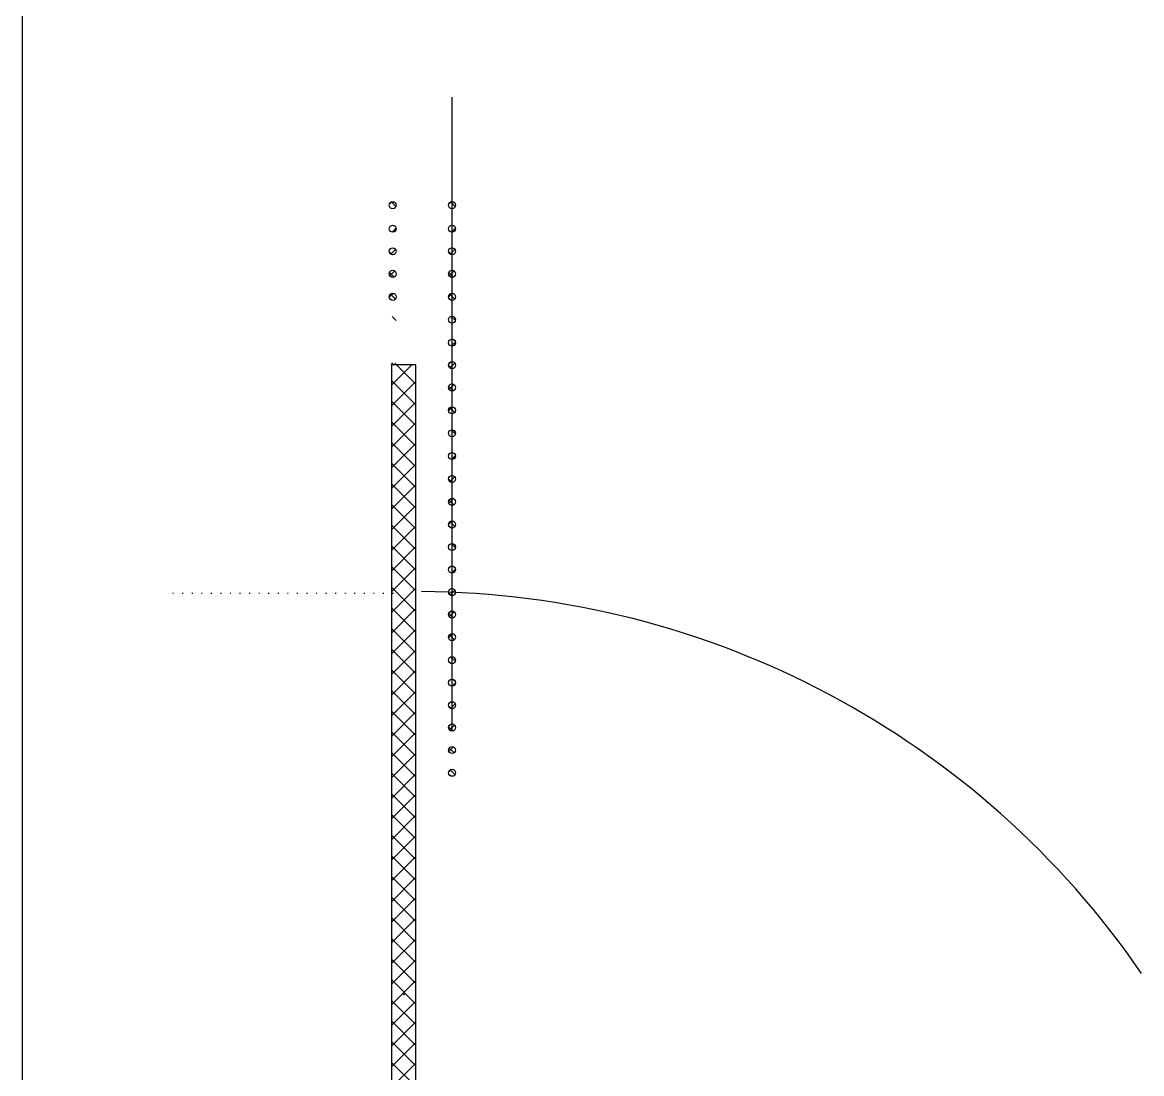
# Model space of a CAD drawing. Extents: x -92740 to -63661, y -15771 to -4391.
# Drawn here: x -79969 to -79846.4, y -6911.3 to -6796.1 of the extents above; entities that cross this region are included whole.
import ezdxf

# ---------------------------------------------------------------- set-up
doc = ezdxf.new("R2010")
doc.units = 0
doc.header["$MEASUREMENT"] = 0
doc.linetypes.add('Dotted', pattern=[1, 0, -1, 0])
doc.layers.add('ROOMNAME', color=1, linetype='Continuous')

msp = doc.modelspace()

# ---------------------------------------------------------------- linework, layer by layer
at = {"layer": 'ROOMNAME', "color": 103, "linetype": 'Continuous', "ltscale": 1.51875}
msp.add_line((-79969.01, -7278.9), (-79969.01, -5818.2), dxfattribs=at)
at = {"layer": 'ROOMNAME', "color": 1, "linetype": 'Continuous', "ltscale": 2.839898}
for p, q in [((-79921.92, -6873.67), (-79921.92, -6804.29)), ((-79928.76, -6815.97), (-79928.58, -6815.78)), ((-79928.58, -6815.78), (-79928.08, -6816.28)), ((-79922.26, -6815.97), (-79922.08, -6815.78)), ((-79922.08, -6815.78), (-79921.58, -6816.28)), ((-79928.49, -6819.09), (-79928.06, -6818.66)), ((-79928.27, -6818.35), (-79928.09, -6818.54)), ((-79921.99, -6819.09), (-79921.56, -6818.66)), ((-79921.77, -6818.35), (-79921.59, -6818.54)), ((-79928.81, -6821.21), (-79928.46, -6821.56)), ((-79928.64, -6821.51), (-79928.11, -6820.97)), ((-79922.31, -6821.21), (-79921.96, -6821.56)), ((-79922.14, -6821.51), (-79921.61, -6820.97)), ((-79928.78, -6823.51), (-79928.28, -6824.01)), ((-79928.75, -6823.87), (-79928.21, -6823.33)), ((-79922.28, -6823.51), (-79921.78, -6824.01)), ((-79922.25, -6823.87), (-79921.71, -6823.33)), ((-79928.81, -6826.2), (-79928.4, -6825.79)), ((-79928.68, -6825.87), (-79928.13, -6826.41)), ((-79922.31, -6826.2), (-79921.9, -6825.79)), ((-79922.18, -6825.87), (-79921.63, -6826.41)), ((-79928.51, -6828.31), (-79928.06, -6828.75)), ((-79922.01, -6828.31), (-79921.56, -6828.75)), ((-79921.68, -6828.97), (-79921.63, -6828.92)), ((-79922.02, -6831.56), (-79921.56, -6831.11)), ((-79921.73, -6830.85), (-79921.66, -6830.92)), ((-79922.31, -6833.66), (-79921.93, -6834.04)), ((-79922.16, -6833.97), (-79921.62, -6833.43)), ((-79922.28, -6835.96), (-79921.78, -6836.45)), ((-79922.24, -6836.32), (-79921.7, -6835.78)), ((-79922.31, -6838.65), (-79921.9, -6838.23)), ((-79922.18, -6838.32), (-79921.64, -6838.86)), ((-79922.01, -6840.75), (-79921.56, -6841.2)), ((-79921.99, -6843.99), (-79921.56, -6843.56)), ((-79921.76, -6843.26), (-79921.6, -6843.43)), ((-79922.31, -6846.11), (-79921.92, -6846.5)), ((-79922.17, -6846.43), (-79921.63, -6845.89)), ((-79922.28, -6848.8), (-79921.76, -6848.28)), ((-79922.25, -6848.43), (-79921.73, -6848.96)), ((-79922.31, -6851.1), (-79921.94, -6850.73)), ((-79922.15, -6850.79), (-79921.62, -6851.32)), ((-79922.01, -6853.2), (-79921.56, -6853.65)), ((-79921.69, -6853.87), (-79921.63, -6853.81)), ((-79921.77, -6855.7), (-79921.59, -6855.88)), ((-79921.99, -6856.43), (-79921.56, -6856)), ((-79922.14, -6858.85), (-79921.61, -6858.31)), ((-79922.31, -6858.55), (-79921.96, -6858.9)), ((-79922.24, -6861.21), (-79921.7, -6860.67)), ((-79922.28, -6860.85), (-79921.79, -6861.34)), ((-79922.3, -6863.54), (-79921.85, -6863.08)), ((-79922.21, -6863.18), (-79921.66, -6863.73)), ((-79922.24, -6865.73), (-79922.15, -6865.65)), ((-79922.05, -6865.6), (-79921.57, -6866.08)), ((-79921.85, -6868.07), (-79921.57, -6868.36)), ((-79921.93, -6868.82), (-79921.55, -6868.45)), ((-79922.3, -6871.02), (-79922.03, -6871.28)), ((-79922.1, -6871.26), (-79921.59, -6870.75)), ((-79922.2, -6873.62), (-79921.66, -6873.08)), ((-79922.31, -6873.27), (-79921.85, -6873.72)), ((-79922.28, -6875.97), (-79921.78, -6875.46)), ((-79922.24, -6875.6), (-79921.71, -6876.13)), ((-79922.31, -6878.26), (-79921.99, -6877.94)), ((-79922.13, -6877.98), (-79921.61, -6878.5))]:
    msp.add_line(p, q, dxfattribs=at)
at = {"layer": 'ROOMNAME', "color": 7, "linetype": 'Continuous', "ltscale": 2.839898}
for p, q in [((-79928.57, -6833.58), (-79928.41, -6833.42)), ((-79928.57, -6835.84), (-79926.31, -6833.59)), ((-79925.89, -6833.62), (-79928.57, -6833.62)), ((-79928.57, -6833.62), (-79928.57, -6971.55)), ((-79928.2, -6833.44), (-79925.89, -6835.74)), ((-79925.89, -6971.55), (-79925.89, -6833.62)), ((-79928.57, -6835.33), (-79925.89, -6838)), ((-79928.57, -6838.11), (-79925.89, -6835.44)), ((-79928.57, -6837.6), (-79925.89, -6840.27)), ((-79928.57, -6840.37), (-79925.89, -6837.7)), ((-79928.57, -6839.86), (-79925.89, -6842.53)), ((-79928.57, -6842.63), (-79925.89, -6839.96)), ((-79928.57, -6842.13), (-79925.89, -6844.79)), ((-79928.57, -6844.9), (-79925.89, -6842.23)), ((-79928.57, -6844.39), (-79925.89, -6847.06)), ((-79928.57, -6847.16), (-79925.89, -6844.49)), ((-79928.57, -6846.65), (-79925.89, -6849.32)), ((-79928.57, -6849.42), (-79925.89, -6846.75)), ((-79928.57, -6848.92), (-79925.89, -6851.58)), ((-79928.57, -6851.69), (-79925.89, -6849.02)), ((-79928.57, -6851.18), (-79925.89, -6853.85)), ((-79928.57, -6853.95), (-79925.89, -6851.28)), ((-79928.57, -6853.44), (-79925.89, -6856.11)), ((-79928.57, -6856.21), (-79925.89, -6853.54)), ((-79928.57, -6855.71), (-79925.89, -6858.37)), ((-79928.57, -6858.48), (-79925.89, -6855.81)), ((-79928.57, -6857.97), (-79925.89, -6860.64)), ((-79928.57, -6860.74), (-79925.89, -6858.07)), ((-79928.57, -6860.23), (-79925.89, -6862.9)), ((-79928.57, -6863), (-79925.89, -6860.33)), ((-79928.57, -6862.5), (-79925.89, -6865.16)), ((-79928.57, -6865.27), (-79925.89, -6862.6)), ((-79928.57, -6864.76), (-79925.89, -6867.43)), ((-79928.57, -6867.53), (-79925.89, -6864.86)), ((-79928.57, -6867.02), (-79925.89, -6869.69)), ((-79928.57, -6869.79), (-79925.89, -6867.12)), ((-79928.57, -6869.29), (-79925.89, -6871.95)), ((-79928.57, -6872.06), (-79925.89, -6869.39)), ((-79928.57, -6871.55), (-79925.89, -6874.22)), ((-79928.57, -6874.32), (-79925.89, -6871.65)), ((-79928.57, -6873.81), (-79925.89, -6876.48)), ((-79928.57, -6876.58), (-79925.89, -6873.91)), ((-79928.57, -6876.08), (-79925.89, -6878.74)), ((-79928.57, -6878.85), (-79925.89, -6876.18)), ((-79928.57, -6878.34), (-79925.89, -6881.01)), ((-79928.57, -6881.11), (-79925.89, -6878.44)), ((-79928.57, -6880.6), (-79925.89, -6883.27)), ((-79928.57, -6883.37), (-79925.89, -6880.7)), ((-79928.57, -6882.87), (-79925.89, -6885.53)), ((-79928.57, -6885.64), (-79925.89, -6882.97)), ((-79928.57, -6885.13), (-79925.89, -6887.8)), ((-79928.57, -6887.9), (-79925.89, -6885.23)), ((-79928.57, -6887.39), (-79925.89, -6890.06)), ((-79928.57, -6890.16), (-79925.89, -6887.49)), ((-79928.57, -6889.66), (-79925.89, -6892.32)), ((-79928.57, -6892.43), (-79925.89, -6889.76)), ((-79928.57, -6891.92), (-79925.89, -6894.59)), ((-79928.57, -6894.69), (-79925.89, -6892.02)), ((-79928.57, -6894.18), (-79925.89, -6896.85)), ((-79928.57, -6896.95), (-79925.89, -6894.28)), ((-79928.57, -6896.45), (-79925.89, -6899.11)), ((-79928.57, -6899.22), (-79925.89, -6896.55)), ((-79928.57, -6898.71), (-79925.89, -6901.38)), ((-79928.57, -6901.48), (-79925.89, -6898.81)), ((-79928.57, -6900.97), (-79925.89, -6903.64)), ((-79928.57, -6903.74), (-79925.89, -6901.07)), ((-79928.57, -6903.24), (-79925.89, -6905.9)), ((-79928.57, -6906.01), (-79925.89, -6903.34)), ((-79928.57, -6905.5), (-79925.89, -6908.17)), ((-79928.57, -6908.27), (-79925.89, -6905.6)), ((-79928.57, -6907.76), (-79925.89, -6910.43)), ((-79928.57, -6910.53), (-79925.89, -6907.86)), ((-79928.57, -6910.03), (-79925.89, -6912.69)), ((-79928.57, -6912.8), (-79925.89, -6910.13))]:
    msp.add_line(p, q, dxfattribs=at)
at = {"layer": 'ROOMNAME', "color": 1, "linetype": 'Dotted', "ltscale": 0.946633}
msp.add_line((-79928.36, -6858.66), (-79953.03, -6858.66), dxfattribs=at)
at = {"layer": 'ROOMNAME', "color": 1, "linetype": 'Continuous', "ltscale": 2.839898}
for centre, major_axis in [((-79928.43, -6816.14), (-0.388, 0)), ((-79921.93, -6816.14), (-0.388, 0)), ((-79928.43, -6818.71), (-0.388, 0)), ((-79921.93, -6818.71), (-0.388, 0)), ((-79928.43, -6821.18), (0.388, 0)), ((-79921.93, -6821.18), (0.388, 0)), ((-79928.43, -6823.65), (0.388, 0)), ((-79921.93, -6823.65), (0.388, 0)), ((-79928.43, -6826.17), (0.388, 0)), ((-79921.93, -6826.17), (0.388, 0)), ((-79921.93, -6828.68), (0.388, 0)), ((-79921.93, -6831.19), (0.388, 0)), ((-79921.93, -6833.66), (0.388, 0)), ((-79921.93, -6836.1), (0.388, 0)), ((-79921.93, -6838.61), (0.388, 0)), ((-79921.93, -6841.12), (0.388, 0)), ((-79921.93, -6843.61), (0.388, 0)), ((-79921.93, -6846.12), (0.388, 0)), ((-79921.93, -6848.63), (0.388, 0)), ((-79921.93, -6851.11), (0.388, 0)), ((-79921.93, -6853.58), (0.388, 0)), ((-79921.93, -6856.05), (0.388, 0)), ((-79921.93, -6858.52), (0.388, 0)), ((-79921.93, -6860.98), (0.388, 0)), ((-79921.93, -6863.46), (0.388, 0)), ((-79921.93, -6865.97), (0.388, 0)), ((-79921.93, -6868.44), (0.388, 0)), ((-79921.93, -6870.91), (0.388, 0)), ((-79921.93, -6873.35), (-0.388, 0)), ((-79921.93, -6875.82), (-0.388, 0)), ((-79921.93, -6878.31), (0.388, 0))]:
    msp.add_ellipse(centre, major_axis=major_axis, ratio=0.998555, dxfattribs=at)
msp.add_ellipse((-79925.89, -6954.72), major_axis=(-96.4, 0), ratio=0.998555, start_param=3.742566, end_param=4.705979, dxfattribs=at)
at = {"layer": 'ROOMNAME', "color": 7, "linetype": 'Continuous', "ltscale": 2.839898}
msp.add_point((-79927.23, -6902.58), dxfattribs=at)

doc.saveas('drawing.dxf')
